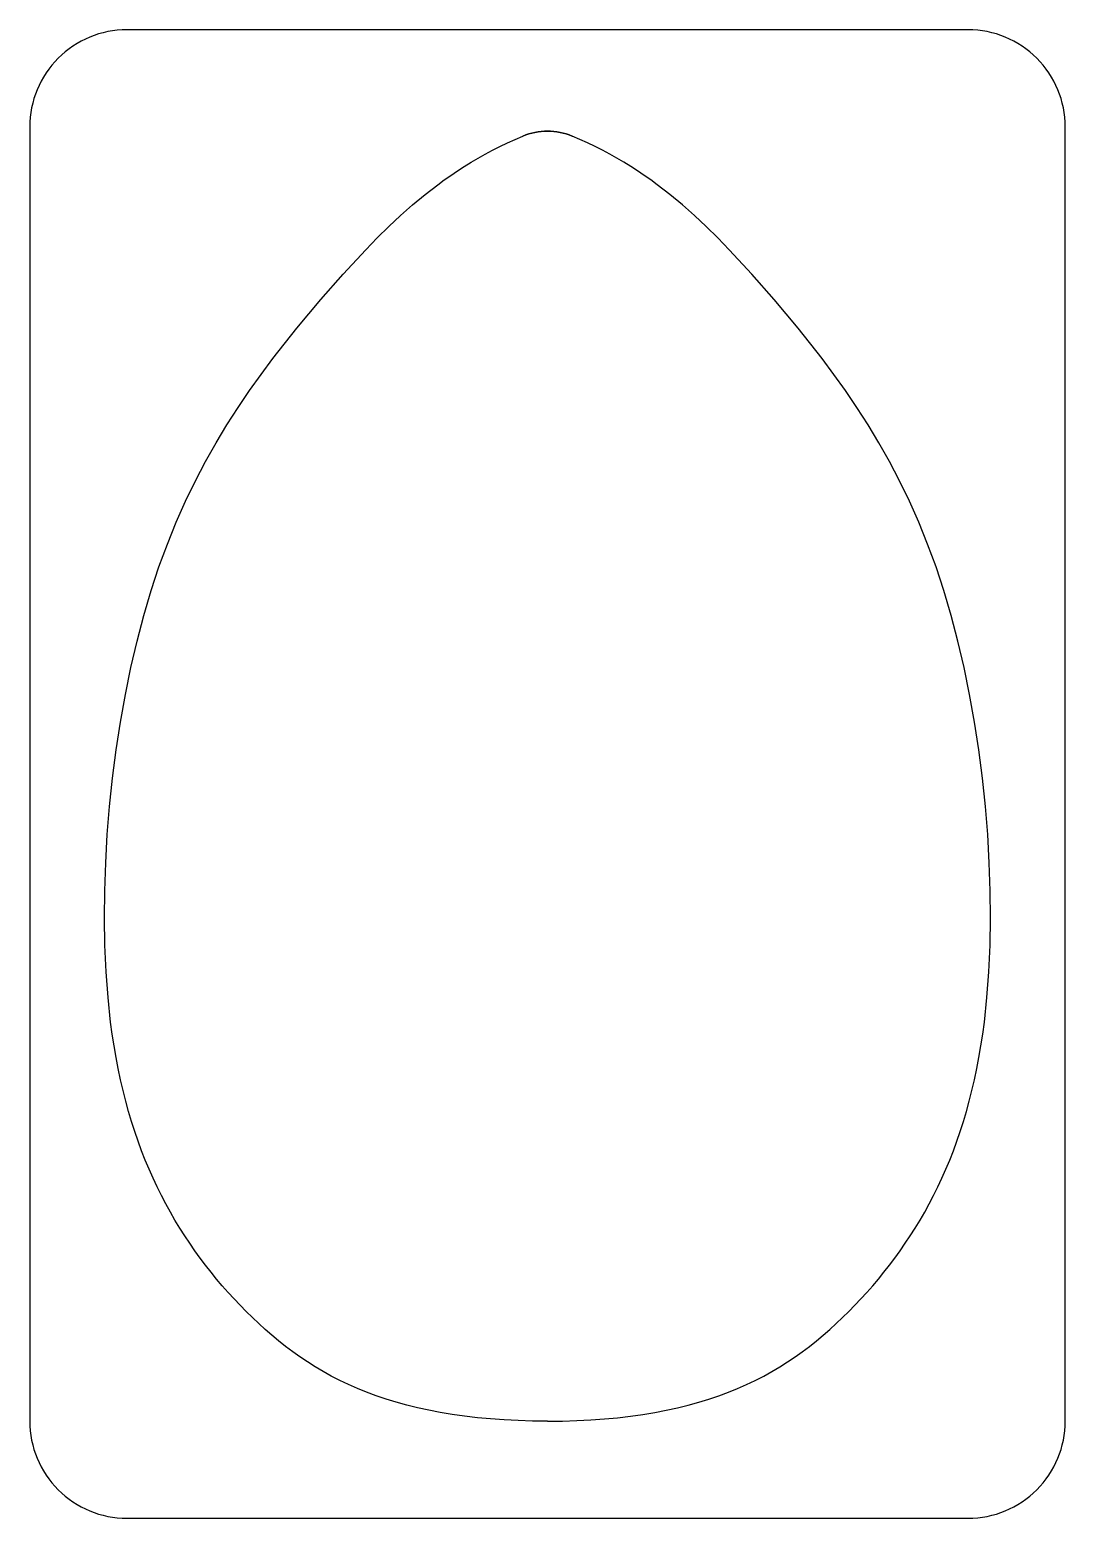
# Model space of a CAD drawing. Extents: x -66 to 16, y -52 to 43.
# Drawn here: x -66 to -34, y -3 to 43 of the extents above; entities that cross this region are included whole.
import ezdxf

# ---------------------------------------------------------------- set-up
doc = ezdxf.new("R2010")
doc.units = 0
doc.layers.add('CURVES', color=7, linetype='CONTINUOUS')

msp = doc.modelspace()

# ---------------------------------------------------------------- linework, layer by layer
at = {"layer": 'CURVES'}
msp.add_lwpolyline([(-66, 0, 0.414214), (-63, -3), (-37, -3, 0.414214), (-34, 0), (-34, 40, 0.414214), (-37, 43), (-63, 43, 0.414214), (-66, 40)], format="xyb", close=True, dxfattribs=at)
msp.add_lwpolyline([(-66, 0, 0.414214), (-63, -3), (-37, -3, 0.414214), (-34, 0), (-34, 40, 0.414214), (-37, 43), (-63, 43, 0.414214), (-66, 40)], format="xyb", close=True, dxfattribs=at)
for points in [[(-50, 0), (-50.461, 0.004), (-50.909, 0.017), (-51.342, 0.039), (-51.762, 0.069), (-52.168, 0.106), (-52.562, 0.152), (-52.943, 0.206), (-53.312, 0.267), (-53.67, 0.336), (-54.016, 0.411), (-54.351, 0.495), (-54.676, 0.584), (-54.99, 0.681), (-55.294, 0.785), (-55.589, 0.894), (-55.875, 1.01), (-56.152, 1.133), (-56.42, 1.261), (-56.681, 1.395), (-56.934, 1.534), (-57.179, 1.679), (-57.417, 1.829), (-57.649, 1.984), (-57.875, 2.145), (-58.095, 2.309), (-58.309, 2.479), (-58.518, 2.653), (-58.723, 2.831), (-58.923, 3.014), (-59.119, 3.2), (-59.311, 3.39), (-59.5, 3.583), (-59.869, 3.981), (-60.049, 4.185), (-60.226, 4.393), (-60.399, 4.605), (-60.569, 4.822), (-60.735, 5.042), (-60.898, 5.267), (-61.058, 5.496), (-61.213, 5.73), (-61.365, 5.969), (-61.513, 6.213), (-61.656, 6.461), (-61.796, 6.715), (-61.931, 6.975), (-62.062, 7.24), (-62.189, 7.51), (-62.311, 7.786), (-62.429, 8.068), (-62.542, 8.356), (-62.65, 8.651), (-62.754, 8.951), (-62.852, 9.258), (-62.945, 9.572), (-63.034, 9.892), (-63.117, 10.219), (-63.194, 10.553), (-63.267, 10.894), (-63.333, 11.243), (-63.395, 11.599), (-63.45, 11.962), (-63.5, 12.333), (-63.582, 13.098), (-63.641, 13.891), (-63.677, 14.706), (-63.691, 15.542), (-63.683, 16.393), (-63.654, 17.255), (-63.603, 18.126), (-63.531, 19), (-63.439, 19.874), (-63.327, 20.745), (-63.195, 21.607), (-63.043, 22.458), (-62.872, 23.294), (-62.683, 24.109), (-62.476, 24.902), (-62.25, 25.667), (-62.007, 26.401), (-61.748, 27.106), (-61.473, 27.783), (-61.184, 28.432), (-60.881, 29.057), (-60.567, 29.657), (-60.242, 30.235), (-59.906, 30.792), (-59.562, 31.329), (-59.21, 31.848), (-58.852, 32.351), (-58.488, 32.839), (-57.749, 33.774), (-57, 34.667), (-56.314, 35.451), (-55.619, 36.204), (-55.265, 36.566), (-54.906, 36.919), (-54.54, 37.26), (-54.167, 37.59), (-53.784, 37.907), (-53.392, 38.211), (-53.191, 38.358), (-52.988, 38.501), (-52.781, 38.64), (-52.572, 38.776), (-52.359, 38.908), (-52.142, 39.036), (-51.922, 39.16), (-51.699, 39.28), (-51.471, 39.395), (-51.239, 39.507), (-51.003, 39.613), (-50.763, 39.716)], [(-50, 0), (-50.461, 0.004), (-50.909, 0.017), (-51.342, 0.039), (-51.762, 0.069), (-52.168, 0.106), (-52.562, 0.152), (-52.943, 0.206), (-53.312, 0.267), (-53.67, 0.336), (-54.016, 0.411), (-54.351, 0.495), (-54.676, 0.584), (-54.99, 0.681), (-55.294, 0.785), (-55.589, 0.894), (-55.875, 1.01), (-56.152, 1.133), (-56.42, 1.261), (-56.681, 1.395), (-56.934, 1.534), (-57.179, 1.679), (-57.417, 1.829), (-57.649, 1.984), (-57.875, 2.145), (-58.095, 2.309), (-58.309, 2.479), (-58.518, 2.653), (-58.723, 2.831), (-58.923, 3.014), (-59.119, 3.2), (-59.311, 3.39), (-59.5, 3.583), (-59.869, 3.981), (-60.049, 4.185), (-60.226, 4.393), (-60.399, 4.605), (-60.569, 4.822), (-60.735, 5.042), (-60.898, 5.267), (-61.058, 5.496), (-61.213, 5.73), (-61.365, 5.969), (-61.513, 6.213), (-61.656, 6.461), (-61.796, 6.715), (-61.931, 6.975), (-62.062, 7.24), (-62.189, 7.51), (-62.311, 7.786), (-62.429, 8.068), (-62.542, 8.356), (-62.65, 8.651), (-62.754, 8.951), (-62.852, 9.258), (-62.945, 9.572), (-63.034, 9.892), (-63.117, 10.219), (-63.194, 10.553), (-63.267, 10.894), (-63.333, 11.243), (-63.395, 11.599), (-63.45, 11.962), (-63.5, 12.333), (-63.582, 13.098), (-63.641, 13.891), (-63.677, 14.706), (-63.691, 15.542), (-63.683, 16.393), (-63.654, 17.255), (-63.603, 18.126), (-63.531, 19), (-63.439, 19.874), (-63.327, 20.745), (-63.195, 21.607), (-63.043, 22.458), (-62.872, 23.294), (-62.683, 24.109), (-62.476, 24.902), (-62.25, 25.667), (-62.007, 26.401), (-61.748, 27.106), (-61.473, 27.783), (-61.184, 28.432), (-60.881, 29.057), (-60.567, 29.657), (-60.242, 30.235), (-59.906, 30.792), (-59.562, 31.329), (-59.21, 31.848), (-58.852, 32.351), (-58.488, 32.839), (-57.749, 33.774), (-57, 34.667), (-56.314, 35.451), (-55.619, 36.204), (-55.265, 36.566), (-54.906, 36.919), (-54.54, 37.26), (-54.167, 37.59), (-53.784, 37.907), (-53.392, 38.211), (-53.191, 38.358), (-52.988, 38.501), (-52.781, 38.64), (-52.572, 38.776), (-52.359, 38.908), (-52.142, 39.036), (-51.922, 39.16), (-51.699, 39.28), (-51.471, 39.395), (-51.239, 39.507), (-51.003, 39.613), (-50.763, 39.716)], [(-50, 0), (-49.539, 0.004), (-49.091, 0.017), (-48.658, 0.039), (-48.238, 0.069), (-47.832, 0.106), (-47.438, 0.152), (-47.057, 0.206), (-46.688, 0.267), (-46.33, 0.336), (-45.984, 0.411), (-45.649, 0.495), (-45.324, 0.584), (-45.01, 0.681), (-44.706, 0.785), (-44.411, 0.894), (-44.125, 1.01), (-43.848, 1.133), (-43.58, 1.261), (-43.319, 1.395), (-43.066, 1.534), (-42.821, 1.679), (-42.583, 1.829), (-42.351, 1.984), (-42.125, 2.145), (-41.905, 2.309), (-41.691, 2.479), (-41.482, 2.653), (-41.277, 2.831), (-41.077, 3.014), (-40.881, 3.2), (-40.689, 3.39), (-40.5, 3.583), (-40.131, 3.981), (-39.951, 4.185), (-39.774, 4.393), (-39.601, 4.605), (-39.431, 4.822), (-39.265, 5.042), (-39.102, 5.267), (-38.942, 5.496), (-38.787, 5.73), (-38.635, 5.969), (-38.487, 6.213), (-38.344, 6.461), (-38.204, 6.715), (-38.069, 6.975), (-37.938, 7.24), (-37.811, 7.51), (-37.689, 7.786), (-37.571, 8.068), (-37.458, 8.356), (-37.35, 8.651), (-37.246, 8.951), (-37.148, 9.258), (-37.055, 9.572), (-36.966, 9.892), (-36.883, 10.219), (-36.806, 10.553), (-36.733, 10.894), (-36.667, 11.243), (-36.605, 11.599), (-36.55, 11.962), (-36.5, 12.333), (-36.418, 13.098), (-36.359, 13.891), (-36.323, 14.706), (-36.309, 15.542), (-36.317, 16.393), (-36.346, 17.255), (-36.397, 18.126), (-36.469, 19), (-36.561, 19.874), (-36.673, 20.745), (-36.805, 21.607), (-36.957, 22.458), (-37.128, 23.294), (-37.317, 24.109), (-37.524, 24.902), (-37.75, 25.667), (-37.993, 26.401), (-38.252, 27.106), (-38.527, 27.783), (-38.816, 28.432), (-39.119, 29.057), (-39.433, 29.657), (-39.758, 30.235), (-40.094, 30.792), (-40.438, 31.329), (-40.79, 31.848), (-41.148, 32.351), (-41.512, 32.839), (-42.251, 33.774), (-43, 34.667), (-43.686, 35.451), (-44.381, 36.204), (-44.735, 36.566), (-45.094, 36.919), (-45.46, 37.26), (-45.833, 37.59), (-46.216, 37.907), (-46.608, 38.211), (-46.809, 38.358), (-47.012, 38.501), (-47.219, 38.64), (-47.428, 38.776), (-47.641, 38.908), (-47.858, 39.036), (-48.078, 39.16), (-48.301, 39.28), (-48.529, 39.395), (-48.761, 39.507), (-48.997, 39.613), (-49.237, 39.716)], [(-50, 0), (-49.539, 0.004), (-49.091, 0.017), (-48.658, 0.039), (-48.238, 0.069), (-47.832, 0.106), (-47.438, 0.152), (-47.057, 0.206), (-46.688, 0.267), (-46.33, 0.336), (-45.984, 0.411), (-45.649, 0.495), (-45.324, 0.584), (-45.01, 0.681), (-44.706, 0.785), (-44.411, 0.894), (-44.125, 1.01), (-43.848, 1.133), (-43.58, 1.261), (-43.319, 1.395), (-43.066, 1.534), (-42.821, 1.679), (-42.583, 1.829), (-42.351, 1.984), (-42.125, 2.145), (-41.905, 2.309), (-41.691, 2.479), (-41.482, 2.653), (-41.277, 2.831), (-41.077, 3.014), (-40.881, 3.2), (-40.689, 3.39), (-40.5, 3.583), (-40.131, 3.981), (-39.951, 4.185), (-39.774, 4.393), (-39.601, 4.605), (-39.431, 4.822), (-39.265, 5.042), (-39.102, 5.267), (-38.942, 5.496), (-38.787, 5.73), (-38.635, 5.969), (-38.487, 6.213), (-38.344, 6.461), (-38.204, 6.715), (-38.069, 6.975), (-37.938, 7.24), (-37.811, 7.51), (-37.689, 7.786), (-37.571, 8.068), (-37.458, 8.356), (-37.35, 8.651), (-37.246, 8.951), (-37.148, 9.258), (-37.055, 9.572), (-36.966, 9.892), (-36.883, 10.219), (-36.806, 10.553), (-36.733, 10.894), (-36.667, 11.243), (-36.605, 11.599), (-36.55, 11.962), (-36.5, 12.333), (-36.418, 13.098), (-36.359, 13.891), (-36.323, 14.706), (-36.309, 15.542), (-36.317, 16.393), (-36.346, 17.255), (-36.397, 18.126), (-36.469, 19), (-36.561, 19.874), (-36.673, 20.745), (-36.805, 21.607), (-36.957, 22.458), (-37.128, 23.294), (-37.317, 24.109), (-37.524, 24.902), (-37.75, 25.667), (-37.993, 26.401), (-38.252, 27.106), (-38.527, 27.783), (-38.816, 28.432), (-39.119, 29.057), (-39.433, 29.657), (-39.758, 30.235), (-40.094, 30.792), (-40.438, 31.329), (-40.79, 31.848), (-41.148, 32.351), (-41.512, 32.839), (-42.251, 33.774), (-43, 34.667), (-43.686, 35.451), (-44.381, 36.204), (-44.735, 36.566), (-45.094, 36.919), (-45.46, 37.26), (-45.833, 37.59), (-46.216, 37.907), (-46.608, 38.211), (-46.809, 38.358), (-47.012, 38.501), (-47.219, 38.64), (-47.428, 38.776), (-47.641, 38.908), (-47.858, 39.036), (-48.078, 39.16), (-48.301, 39.28), (-48.529, 39.395), (-48.761, 39.507), (-48.997, 39.613), (-49.237, 39.716)]]:
    msp.add_lwpolyline(points, dxfattribs=at)
at = {"layer": 'CURVES', "extrusion": (0, 0, -1)}
msp.add_arc((50, 37.867), 2, 67.5705, 112.4295, dxfattribs=at)
msp.add_arc((50, 37.867), 2, 67.5705, 112.4295, dxfattribs=at)
at = {"layer": 'CURVES'}
msp.add_arc((-50, 37.867), 2, 67.5705, 112.4295, dxfattribs=at)

doc.saveas('drawing.dxf')
